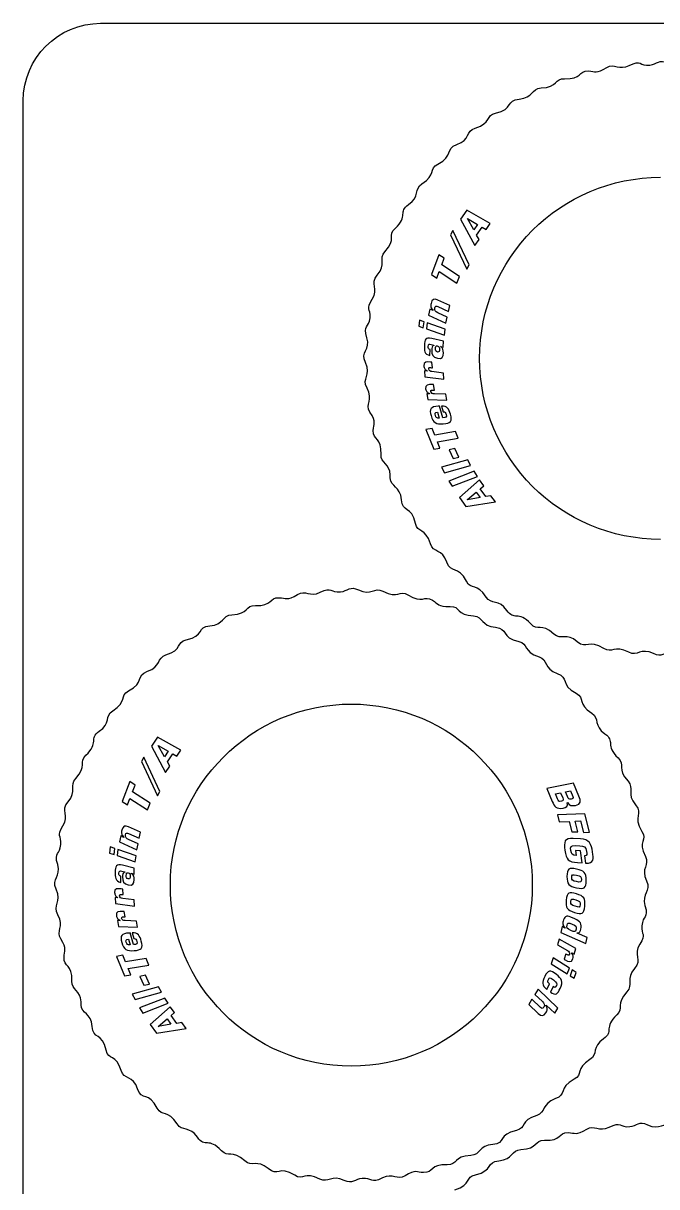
# Model space of a CAD drawing. Extents: x 1449 to 2334, y 110 to 990.
# Drawn here: x 2044.1 to 2108.3, y 862 to 979.8 of the extents above; entities that cross this region are included whole.
import ezdxf

# ---------------------------------------------------------------- set-up
doc = ezdxf.new("R2010")
doc.units = 0
doc.layers.get('0').update_dxf_attribs({"linetype": 'CONTINUOUS'})

msp = doc.modelspace()

# ---------------------------------------------------------------- linework, layer by layer
at = {"color": 175}
for p, q in [((2051.983345, 979.77656), (2326.309345, 979.77656)), ((2044.146345, 760.33986), (2044.146345, 971.93956))]:
    msp.add_line(p, q, dxfattribs=at)
at = {"color": 1}
for p, q in [((2089.073545, 960.84026), (2088.452845, 959.93646)), ((2091.444245, 959.51466), (2089.073545, 960.84026)), ((2088.452845, 959.93646), (2089.898945, 957.26386)), ((2089.149945, 959.99596), (2089.154045, 960.00186)), ((2089.787645, 958.85386), (2089.149945, 959.99596)), ((2089.154045, 960.00186), (2090.167245, 959.40686)), ((2090.167245, 959.40686), (2089.787645, 958.85386)), ((2090.070645, 958.33566), (2090.619845, 959.13546)), ((2090.619845, 959.13546), (2091.027845, 958.90786)), ((2091.027845, 958.90786), (2091.444245, 959.51466)), ((2087.674245, 958.79576), (2087.434845, 958.36366)), ((2087.434845, 958.36366), (2089.065745, 954.88606)), ((2089.305145, 955.31836), (2087.674245, 958.79576)), ((2089.898945, 957.26386), (2090.323645, 957.88216)), ((2090.323645, 957.88216), (2090.070645, 958.33566)), ((2086.260245, 956.32926), (2085.499445, 954.32636)), ((2086.799545, 955.98146), (2086.260245, 956.32926)), ((2086.540745, 955.30046), (2086.799545, 955.98146)), ((2085.499445, 954.32636), (2086.038545, 953.97896)), ((2086.038545, 953.97896), (2086.284545, 954.62606)), ((2086.284545, 954.62606), (2088.070045, 953.47696)), ((2088.326345, 954.15116), (2086.540745, 955.30046)), ((2089.065745, 954.88606), (2089.305145, 955.31836)), ((2088.070045, 953.47696), (2088.326345, 954.15116)), ((2085.344145, 950.83216), (2085.209645, 950.22656)), ((2085.672845, 950.68136), (2085.344145, 950.83216)), ((2085.678345, 950.70596), (2085.672845, 950.68136)), ((2087.365645, 951.19906), (2086.147945, 951.75436)), ((2086.147945, 951.08936), (2087.230945, 950.59346)), ((2087.230945, 950.59346), (2087.365645, 951.19906)), ((2084.282945, 949.71586), (2084.207845, 949.10026)), ((2084.743545, 949.55796), (2084.282945, 949.71586)), ((2084.668145, 948.94226), (2084.743545, 949.55796)), ((2085.209645, 950.22656), (2086.970245, 949.42106)), ((2087.104845, 950.02666), (2086.135045, 950.46766)), ((2086.970245, 949.42106), (2087.104845, 950.02666)), ((2084.207845, 949.10026), (2084.668145, 948.94226)), ((2085.068045, 949.44926), (2084.992845, 948.83346)), ((2084.992845, 948.83346), (2086.823045, 948.20296)), ((2086.898545, 948.81876), (2085.068045, 949.44926)), ((2086.823045, 948.20296), (2086.898545, 948.81876)), ((2085.454145, 947.25996), (2085.751945, 947.18786)), ((2086.709945, 947.58406), (2085.533145, 947.86386)), ((2085.751945, 947.18786), (2085.751245, 947.15896)), ((2086.695545, 946.96396), (2086.709945, 947.58406)), ((2085.344745, 946.12236), (2085.359245, 946.74246)), ((2086.415745, 947.03176), (2086.416045, 947.05326)), ((2086.416045, 947.05326), (2086.695545, 946.96396)), ((2085.546945, 945.44706), (2085.397045, 945.46806)), ((2085.498245, 944.90056), (2085.589545, 944.88956)), ((2085.589545, 944.88956), (2085.546945, 945.44706)), ((2085.065645, 944.55296), (2084.783945, 944.59286)), ((2084.783945, 944.59286), (2084.829745, 943.99236)), ((2084.829745, 943.99236), (2086.748345, 943.73356)), ((2085.063645, 944.57816), (2085.065645, 944.55296)), ((2086.701045, 944.35216), (2085.550045, 944.50676)), ((2086.748345, 943.73356), (2086.701045, 944.35216)), ((2085.694045, 943.18976), (2085.542745, 943.19576)), ((2085.792145, 942.63936), (2085.694045, 943.18976)), ((2085.700145, 942.64126), (2085.792145, 942.63936)), ((2085.304745, 942.25186), (2085.020345, 942.26366)), ((2085.020345, 942.26366), (2085.126145, 941.67056)), ((2085.126145, 941.67056), (2087.061145, 941.60566)), ((2085.300145, 942.27676), (2085.304745, 942.25186)), ((2086.952145, 942.21626), (2085.791145, 942.25456)), ((2087.061145, 941.60566), (2086.952145, 942.21626)), ((2086.120745, 940.38816), (2086.287845, 939.80176)), ((2086.299945, 941.00926), (2086.193345, 941.00136)), ((2086.637045, 939.82646), (2086.299945, 941.00926)), ((2086.513945, 941.02156), (2086.681145, 940.43516)), ((2085.564345, 938.74826), (2084.931945, 938.64026)), ((2084.931945, 938.64026), (2085.724345, 936.64986)), ((2085.833945, 938.07156), (2085.564345, 938.74826)), ((2087.926645, 938.43106), (2085.833945, 938.07156)), ((2086.100645, 937.40156), (2088.193645, 937.76096)), ((2088.193645, 937.76096), (2087.926645, 938.43106)), ((2085.724345, 936.64986), (2086.356945, 936.75806)), ((2086.356945, 936.75806), (2086.100645, 937.40156)), ((2087.869145, 936.72876), (2087.278745, 936.59706)), ((2087.278745, 936.59706), (2087.687245, 935.70536)), ((2088.277445, 935.83656), (2087.869145, 936.72876)), ((2089.181145, 935.55676), (2086.516845, 934.81706)), ((2087.687245, 935.70536), (2088.277445, 935.83656)), ((2089.467545, 935.00656), (2089.181145, 935.55676)), ((2086.516845, 934.81706), (2086.803345, 934.26686)), ((2086.803345, 934.26686), (2089.467545, 935.00656)), ((2089.826845, 934.41636), (2087.249645, 933.41456)), ((2090.166645, 933.89756), (2089.826845, 934.41636)), ((2087.249645, 933.41456), (2087.589445, 932.89566)), ((2087.589445, 932.89566), (2090.166645, 933.89756)), ((2090.363145, 933.53956), (2088.322845, 931.74636)), ((2090.796145, 932.94456), (2090.363145, 933.53956)), ((2089.140045, 931.54266), (2090.038845, 932.29956)), ((2090.038845, 932.29956), (2090.433645, 931.75726)), ((2090.445745, 932.63576), (2090.796145, 932.94456)), ((2091.016545, 931.85146), (2090.445745, 932.63576)), ((2091.528545, 931.93866), (2091.016545, 931.85146)), ((2091.969945, 931.33216), (2091.528545, 931.93866)), ((2088.322845, 931.74636), (2088.967945, 930.85986)), ((2088.967945, 930.85986), (2091.969945, 931.33216)), ((2089.144145, 931.53696), (2089.140045, 931.54266)), ((2090.433645, 931.75726), (2089.144145, 931.53696)), ((2057.746845, 907.50016), (2057.126145, 906.59636)), ((2060.117545, 906.17456), (2057.746845, 907.50016)), ((2057.126145, 906.59636), (2058.572245, 903.92376)), ((2057.823245, 906.65586), (2057.827345, 906.66176)), ((2058.460945, 905.51376), (2057.823245, 906.65586)), ((2057.827345, 906.66176), (2058.840545, 906.06676)), ((2058.840545, 906.06676), (2058.460945, 905.51376)), ((2059.701145, 905.56776), (2060.117545, 906.17456)), ((2056.347545, 905.45566), (2056.108145, 905.02356)), ((2056.108145, 905.02356), (2057.739045, 901.54596)), ((2057.978445, 901.97826), (2056.347545, 905.45566)), ((2058.743945, 904.99556), (2059.293145, 905.79536)), ((2058.996945, 904.54206), (2058.743945, 904.99556)), ((2059.293145, 905.79536), (2059.701145, 905.56776)), ((2058.572245, 903.92376), (2058.996945, 904.54206)), ((2054.933545, 902.98916), (2054.172745, 900.98626)), ((2055.472845, 902.64136), (2054.933545, 902.98916)), ((2055.214045, 901.96036), (2055.472845, 902.64136)), ((2099.892845, 902.82196), (2097.175745, 902.30846)), ((2100.440445, 901.51106), (2099.892845, 902.82196)), ((2054.711845, 900.63886), (2054.957845, 901.28596)), ((2054.957845, 901.28596), (2056.743345, 900.13686)), ((2056.999645, 900.81106), (2055.214045, 901.96036)), ((2057.739045, 901.54596), (2057.978445, 901.97826)), ((2097.175745, 902.30846), (2097.729045, 900.98396)), ((2098.048445, 901.75456), (2098.580645, 901.85556)), ((2098.258245, 901.25176), (2098.048445, 901.75456)), ((2098.580645, 901.85556), (2098.795945, 901.33976)), ((2099.084845, 901.94896), (2099.577645, 902.04176)), ((2099.285145, 901.46976), (2099.084845, 901.94896)), ((2099.577645, 902.04176), (2099.811445, 901.48236)), ((2054.172745, 900.98626), (2054.711845, 900.63886)), ((2056.743345, 900.13686), (2056.999645, 900.81106)), ((2099.255045, 900.85916), (2099.284045, 900.86376)), ((2101.033045, 899.73306), (2098.270045, 899.62366)), ((2098.270045, 899.62366), (2098.447545, 898.92446)), ((2098.447545, 898.92446), (2099.460245, 898.96546)), ((2099.460245, 898.96546), (2099.731645, 897.89586)), ((2100.064545, 898.98896), (2100.606945, 899.00716)), ((2100.336045, 897.91916), (2100.064545, 898.98896)), ((2100.606945, 899.00716), (2100.901345, 897.84666)), ((2101.504845, 897.87326), (2101.033045, 899.73306)), ((2056.038945, 897.85896), (2054.821245, 898.41426)), ((2054.821245, 897.74926), (2055.904245, 897.25336)), ((2055.904245, 897.25336), (2056.038945, 897.85896)), ((2099.731645, 897.89586), (2100.336045, 897.91916)), ((2100.901345, 897.84666), (2101.504845, 897.87326)), ((2054.017445, 897.49206), (2053.882945, 896.88646)), ((2053.882945, 896.88646), (2055.643545, 896.08096)), ((2054.346145, 897.34126), (2054.017445, 897.49206)), ((2054.351645, 897.36586), (2054.346145, 897.34126)), ((2055.778145, 896.68656), (2054.808345, 897.12756)), ((2055.643545, 896.08096), (2055.778145, 896.68656)), ((2100.581445, 897.20566), (2099.867545, 897.24806)), ((2100.081145, 896.50696), (2100.530045, 896.47976)), ((2052.956245, 896.37576), (2052.881145, 895.76016)), ((2052.881145, 895.76016), (2053.341445, 895.60216)), ((2053.416845, 896.21786), (2052.956245, 896.37576)), ((2053.341445, 895.60216), (2053.416845, 896.21786)), ((2053.741345, 896.10916), (2053.666145, 895.49336)), ((2053.666145, 895.49336), (2055.496345, 894.86286)), ((2055.571845, 895.47866), (2053.741345, 896.10916)), ((2055.496345, 894.86286), (2055.571845, 895.47866)), ((2100.594345, 895.97876), (2100.083145, 896.00756)), ((2100.083145, 896.00756), (2100.157145, 895.51546)), ((2100.776945, 894.76256), (2100.594345, 895.97876)), ((2101.010645, 895.46486), (2101.119345, 894.74106)), ((2055.383245, 894.24396), (2054.206445, 894.52376)), ((2055.368845, 893.62386), (2055.383245, 894.24396)), ((2100.294745, 894.79216), (2100.776945, 894.76256)), ((2054.018045, 892.78226), (2054.032545, 893.40236)), ((2054.127445, 893.91986), (2054.425245, 893.84776)), ((2054.425245, 893.84776), (2054.424545, 893.81886)), ((2055.089045, 893.69166), (2055.089345, 893.71316)), ((2055.089345, 893.71316), (2055.368845, 893.62386)), ((2054.220245, 892.10696), (2054.070345, 892.12796)), ((2054.262845, 891.54946), (2054.220245, 892.10696)), ((2053.738945, 891.21286), (2053.457245, 891.25276)), ((2053.457245, 891.25276), (2053.503045, 890.65226)), ((2053.503045, 890.65226), (2055.421645, 890.39346)), ((2053.736945, 891.23806), (2053.738945, 891.21286)), ((2054.171545, 891.56046), (2054.262845, 891.54946)), ((2055.374345, 891.01206), (2054.223345, 891.16666)), ((2055.421645, 890.39346), (2055.374345, 891.01206)), ((2054.367345, 889.84966), (2054.216045, 889.85566)), ((2054.465445, 889.29926), (2054.367345, 889.84966)), ((2053.978045, 888.91176), (2053.693645, 888.92356)), ((2053.693645, 888.92356), (2053.799445, 888.33046)), ((2053.799445, 888.33046), (2055.734445, 888.26556)), ((2053.973445, 888.93666), (2053.978045, 888.91176)), ((2054.373445, 889.30116), (2054.465445, 889.29926)), ((2055.625445, 888.87616), (2054.464445, 888.91446)), ((2055.734445, 888.26556), (2055.625445, 888.87616)), ((2098.740545, 888.30486), (2098.614845, 887.69746)), ((2099.045045, 888.15716), (2098.740545, 888.30486)), ((2100.035345, 889.09756), (2099.629945, 889.27366)), ((2054.973245, 887.66916), (2054.866645, 887.66126)), ((2055.310345, 886.48636), (2054.973245, 887.66916)), ((2055.187245, 887.68146), (2055.354445, 887.09506)), ((2098.614845, 887.69746), (2101.147345, 886.58776)), ((2099.050845, 888.18536), (2099.045045, 888.15716)), ((2100.259545, 887.63706), (2100.265545, 887.66526)), ((2101.273145, 887.19496), (2100.259545, 887.63706)), ((2101.147345, 886.58776), (2101.273145, 887.19496)), ((2054.794045, 887.04806), (2054.961145, 886.46166)), ((2098.449245, 887.04836), (2098.263145, 886.45626)), ((2098.263145, 886.45626), (2099.274545, 885.88546)), ((2100.134345, 886.09506), (2098.449245, 887.04836)), ((2099.953845, 885.52026), (2100.134345, 886.09506)), ((2054.237645, 885.40816), (2053.605245, 885.30016)), ((2053.605245, 885.30016), (2054.397645, 883.30976)), ((2054.507245, 884.73146), (2054.237645, 885.40816)), ((2056.599945, 885.09096), (2054.507245, 884.73146)), ((2056.866945, 884.42086), (2056.599945, 885.09096)), ((2097.831545, 885.13666), (2097.616145, 884.55486)), ((2099.467245, 884.10056), (2097.831545, 885.13666)), ((2099.095645, 885.54446), (2098.928045, 885.01126)), ((2098.928045, 885.01126), (2099.059345, 884.93596)), ((2099.176345, 885.50026), (2099.095645, 885.54446)), ((2099.699545, 885.63806), (2099.707145, 885.66236)), ((2099.707145, 885.66236), (2099.953845, 885.52026)), ((2054.773945, 884.06146), (2056.866945, 884.42086)), ((2055.030245, 883.41796), (2054.773945, 884.06146)), ((2097.616145, 884.55486), (2099.251845, 883.51886)), ((2099.251845, 883.51886), (2099.467245, 884.10056)), ((2099.757845, 883.91996), (2099.542545, 883.33816)), ((2100.169145, 883.66006), (2099.757845, 883.91996)), ((2099.954045, 883.07836), (2100.169145, 883.66006)), ((2054.397645, 883.30976), (2055.030245, 883.41796)), ((2056.542445, 883.38866), (2055.952045, 883.25696)), ((2055.952045, 883.25696), (2056.360545, 882.36526)), ((2056.360545, 882.36526), (2056.950745, 882.49646)), ((2056.950745, 882.49646), (2056.542445, 883.38866)), ((2097.199745, 881.94766), (2097.471345, 882.50516)), ((2099.542545, 883.33816), (2099.954045, 883.07836)), ((2057.854445, 882.21666), (2055.190145, 881.47696)), ((2055.190145, 881.47696), (2055.476645, 880.92676)), ((2055.476645, 880.92676), (2058.140845, 881.66646)), ((2058.140845, 881.66646), (2057.854445, 882.21666)), ((2096.303545, 881.97336), (2095.978845, 881.44486)), ((2095.978845, 881.44486), (2096.751645, 880.71156)), ((2098.307845, 880.06846), (2096.303545, 881.97336)), ((2097.814445, 882.23776), (2097.542845, 881.68016)), ((2058.500145, 881.07626), (2055.922945, 880.07446)), ((2055.922945, 880.07446), (2056.262745, 879.55556)), ((2056.262745, 879.55556), (2058.839945, 880.55746)), ((2059.036445, 880.19946), (2056.996145, 878.40626)), ((2058.839945, 880.55746), (2058.500145, 881.07626)), ((2059.469445, 879.60446), (2059.036445, 880.19946)), ((2095.674845, 880.94996), (2095.350045, 880.42166)), ((2095.350045, 880.42166), (2096.319845, 879.49946)), ((2096.536745, 880.12806), (2095.674845, 880.94996)), ((2097.105645, 880.33716), (2097.118945, 880.35886)), ((2097.118945, 880.35886), (2097.983145, 879.53976)), ((2097.983145, 879.53976), (2098.307845, 880.06846)), ((2057.813345, 878.20256), (2058.712145, 878.95946)), ((2058.712145, 878.95946), (2059.106945, 878.41716)), ((2059.119045, 879.29566), (2059.469445, 879.60446)), ((2059.689845, 878.51136), (2059.119045, 879.29566)), ((2056.996145, 878.40626), (2057.641245, 877.51976)), ((2057.641245, 877.51976), (2060.643245, 877.99206)), ((2057.817445, 878.19686), (2057.813345, 878.20256)), ((2059.106945, 878.41716), (2057.817445, 878.19686)), ((2060.201845, 878.59856), (2059.689845, 878.51136)), ((2060.643245, 877.99206), (2060.201845, 878.59856))]:
    msp.add_line(p, q, dxfattribs=at)
at = {"color": 175}
msp.add_open_spline([(2044.146345, 971.93956), (2044.146345, 976.24996), (2047.672945, 979.77656), (2051.983345, 979.77656)], degree=3, dxfattribs=at)
at = {"color": 3}
for points in [[(2103.266545, 975.28976), (2104.036845, 975.77356), (2104.515545, 974.97726), (2105.542845, 975.50086)], [(2105.542845, 975.50086), (2106.781845, 976.13246), (2106.548545, 975.43946), (2107.623645, 975.54906)], [(2107.623645, 975.54906), (2108.370345, 975.62496), (2108.570345, 976.16786), (2109.427345, 975.74876)], [(2098.986045, 974.16476), (2100.749745, 974.07866), (2100.363145, 974.98026), (2101.396545, 974.95366)], [(2101.396545, 974.95366), (2102.093845, 974.93596), (2102.183445, 974.60936), (2103.266545, 975.28976)], [(2094.380245, 972.10326), (2095.822145, 972.20316), (2095.624045, 973.19536), (2096.598445, 973.22906)], [(2096.598445, 973.22906), (2098.359445, 973.28966), (2097.942345, 974.21586), (2098.986045, 974.16476)], [(2091.988145, 970.68386), (2093.835445, 971.08316), (2093.061045, 972.01166), (2094.380245, 972.10326)], [(2089.925145, 969.16206), (2091.612245, 969.67876), (2090.968345, 970.46356), (2091.988145, 970.68386)], [(2088.075445, 967.50046), (2089.445145, 967.96756), (2088.988345, 968.87526), (2089.925145, 969.16206)], [(2086.131045, 965.51066), (2087.811645, 966.37086), (2086.823245, 967.07346), (2088.075445, 967.50046)], [(2084.531445, 963.50666), (2086.029545, 964.44506), (2085.201645, 965.03476), (2086.131045, 965.51066)], [(2090.374645, 945.84996), (2090.374645, 955.97496), (2098.582645, 964.18286), (2108.707745, 964.18286)], [(2083.174845, 961.42286), (2084.377345, 962.22896), (2083.700545, 962.98596), (2084.531445, 963.50666)], [(2081.810445, 958.99656), (2083.209745, 960.26846), (2082.077945, 960.68756), (2083.174845, 961.42286)], [(2080.783945, 956.64666), (2081.985945, 957.94406), (2081.038745, 958.29536), (2081.810445, 958.99656)], [(2080.014445, 954.28386), (2080.967645, 955.37656), (2080.118145, 955.92786), (2080.783945, 956.64666)], [(2079.498245, 951.83976), (2080.178945, 952.90926), (2079.231845, 953.38696), (2080.014445, 954.28386)], [(2079.273945, 949.96136), (2079.361245, 950.95136), (2078.799845, 950.74246), (2079.498245, 951.83976)], [(2078.962245, 947.92446), (2078.560245, 949.25926), (2079.179945, 948.89566), (2079.273945, 949.96136)], [(2078.803645, 945.43096), (2078.290445, 946.50656), (2079.329345, 946.70636), (2078.962245, 947.92446)], [(2078.973545, 942.83486), (2078.389345, 943.88506), (2079.458345, 944.05896), (2078.803645, 945.43096)], [(2108.707745, 927.51696), (2098.582645, 927.51696), (2090.374645, 935.72486), (2090.374645, 945.84996)], [(2079.268045, 940.40896), (2078.751945, 941.22986), (2079.660445, 941.59986), (2078.973545, 942.83486)], [(2079.604045, 938.53886), (2079.621945, 939.23556), (2079.948545, 939.32656), (2079.268045, 940.40896)], [(2080.392845, 936.12816), (2080.476845, 937.89536), (2079.577445, 937.50576), (2079.604045, 938.53886)], [(2081.326845, 934.04126), (2081.283445, 935.18656), (2080.349445, 935.21636), (2080.392845, 936.12816)], [(2081.328545, 933.74126), (2081.325045, 933.84106), (2081.330845, 933.94146), (2081.326845, 934.04126)], [(2082.454545, 931.52286), (2082.355845, 932.96356), (2081.362245, 932.76716), (2081.328545, 933.74126)], [(2083.873845, 929.13086), (2083.474345, 930.97756), (2082.544745, 930.20486), (2082.454545, 931.52286)], [(2085.395845, 927.06756), (2084.878645, 928.75396), (2084.095645, 928.10636), (2083.873845, 929.13086)], [(2087.057145, 925.21816), (2086.589745, 926.58846), (2085.683545, 926.12996), (2085.395845, 927.06756)], [(2089.047045, 923.27386), (2088.186945, 924.95356), (2087.484345, 923.96566), (2087.057145, 925.21816)], [(2071.939845, 921.94966), (2072.710145, 922.43346), (2073.188845, 921.63716), (2074.216145, 922.16076)], [(2074.216145, 922.16076), (2075.455145, 922.79236), (2075.221845, 922.09936), (2076.296945, 922.20896)], [(2076.296945, 922.20896), (2077.043645, 922.28486), (2077.243645, 922.82776), (2078.100645, 922.40866)], [(2078.100645, 922.40866), (2079.402245, 921.77216), (2079.716245, 922.73346), (2080.582445, 922.27636)], [(2080.582445, 922.27636), (2082.146145, 921.45136), (2082.242645, 922.45716), (2083.119045, 921.89246)], [(2091.051245, 921.67416), (2090.113445, 923.17156), (2089.522945, 922.34436), (2089.047045, 923.27386)], [(2067.659345, 920.82466), (2069.423045, 920.73856), (2069.036445, 921.64016), (2070.069845, 921.61356)], [(2070.069845, 921.61356), (2070.767145, 921.59586), (2070.856745, 921.26926), (2071.939845, 921.94966)], [(2083.119045, 921.89246), (2084.603745, 920.93576), (2084.723045, 921.91016), (2085.601845, 921.36906)], [(2085.601845, 921.36906), (2086.201345, 920.99966), (2086.110445, 920.67586), (2087.387145, 920.72556)], [(2093.135045, 920.31736), (2092.330745, 921.51836), (2091.571045, 920.84396), (2091.051245, 921.67416)], [(2065.271745, 919.88896), (2067.032745, 919.94956), (2066.615645, 920.87576), (2067.659345, 920.82466)], [(2087.387145, 920.72556), (2088.428145, 920.76626), (2088.006145, 919.84796), (2089.766645, 919.76606)], [(2095.560945, 918.95306), (2094.289845, 920.35166), (2093.869345, 919.22046), (2093.135045, 920.31736)], [(2063.053545, 918.76316), (2064.495445, 918.86306), (2064.297345, 919.85526), (2065.271745, 919.88896)], [(2089.766645, 919.76606), (2090.739745, 919.72086), (2090.531945, 918.73076), (2091.971745, 918.61746)], [(2097.910845, 917.92666), (2096.615145, 919.12766), (2096.262345, 918.18136), (2095.560945, 918.95306)], [(2060.661445, 917.34376), (2062.508745, 917.74306), (2061.734345, 918.67156), (2063.053545, 918.76316)], [(2091.971745, 918.61746), (2093.289045, 918.51386), (2092.509245, 917.58736), (2094.348745, 917.17446)], [(2100.273845, 917.15706), (2099.182945, 918.10926), (2098.629045, 917.26076), (2097.910845, 917.92666)], [(2058.598445, 915.82196), (2060.285545, 916.33866), (2059.641645, 917.12346), (2060.661445, 917.34376)], [(2094.348745, 917.17446), (2095.364845, 916.94616), (2094.717245, 916.16296), (2096.397245, 915.63156)], [(2102.969545, 916.46776), (2101.379745, 917.49236), (2101.272045, 916.28586), (2100.273845, 917.15706)], [(2105.506145, 916.08376), (2103.945145, 916.90836), (2103.845945, 915.90306), (2102.969545, 916.46776)], [(2107.987945, 915.95136), (2106.690045, 916.58766), (2106.369745, 915.62736), (2105.506145, 916.08376)], [(2056.748745, 914.16036), (2058.118445, 914.62746), (2057.661645, 915.53516), (2058.598445, 915.82196)], [(2096.397245, 915.63156), (2097.329845, 915.33676), (2096.865545, 914.43206), (2098.230045, 913.95156)], [(2109.791645, 916.15126), (2109.047045, 916.07526), (2108.843245, 915.53206), (2107.987945, 915.95136)], [(2054.804345, 912.17056), (2056.484945, 913.03076), (2055.496545, 913.73336), (2056.748745, 914.16036)], [(2098.230045, 913.95156), (2099.477145, 913.51236), (2098.481345, 912.82236), (2100.154245, 911.94246)], [(2053.204745, 910.16656), (2054.702845, 911.10496), (2053.874945, 911.69466), (2054.804345, 912.17056)], [(2100.154245, 911.94246), (2101.077645, 911.45686), (2100.248245, 910.86996), (2101.733745, 909.92216)], [(2059.047945, 892.50986), (2059.047945, 902.63486), (2067.255945, 910.84276), (2077.381045, 910.84276)], [(2077.381045, 910.84276), (2087.505945, 910.84276), (2095.713945, 902.63486), (2095.713945, 892.50986)], [(2051.848145, 908.08276), (2053.050645, 908.88886), (2052.373845, 909.64586), (2053.204745, 910.16656)], [(2101.733745, 909.92216), (2102.556845, 909.39706), (2101.876545, 908.64426), (2103.069945, 907.82466)], [(2050.483745, 905.65646), (2051.883045, 906.92836), (2050.751245, 907.34746), (2051.848145, 908.08276)], [(2103.069945, 907.82466), (2104.158045, 907.07736), (2103.023045, 906.67326), (2104.409145, 905.38516)], [(2049.457245, 903.30656), (2050.659245, 904.60396), (2049.712045, 904.95526), (2050.483745, 905.65646)], [(2104.409145, 905.38516), (2105.174045, 904.67426), (2104.220345, 904.33046), (2105.410445, 903.02576)], [(2048.687745, 900.94376), (2049.640945, 902.03646), (2048.791445, 902.58776), (2049.457245, 903.30656)], [(2105.410445, 903.02576), (2106.071345, 902.30116), (2105.215445, 901.75736), (2106.158045, 900.65426)], [(2048.171545, 898.49966), (2048.852245, 899.56916), (2047.905145, 900.04686), (2048.687745, 900.94376)], [(2106.158045, 900.65426), (2107.016345, 899.64966), (2105.814645, 899.55366), (2106.820645, 897.95106)], [(2047.947245, 896.62126), (2048.034545, 897.61126), (2047.473145, 897.40236), (2048.171545, 898.49966)], [(2106.820645, 897.95106), (2107.375845, 897.06676), (2106.366745, 896.98636), (2107.177445, 895.41226)], [(2047.635545, 894.58436), (2047.233545, 895.91916), (2047.853245, 895.55556), (2047.947245, 896.62126)], [(2107.177445, 895.41226), (2107.626945, 894.53936), (2106.659745, 894.23626), (2107.285045, 892.92906)], [(2047.476945, 892.09086), (2046.963745, 893.16646), (2048.002645, 893.36626), (2047.635545, 894.58436)], [(2047.646845, 889.49476), (2047.062645, 890.54496), (2048.131645, 890.71886), (2047.476945, 892.09086)], [(2077.381045, 874.17686), (2067.255945, 874.17686), (2059.047945, 882.38476), (2059.047945, 892.50986)], [(2095.713945, 892.50986), (2095.713945, 882.38476), (2087.505945, 874.17686), (2077.381045, 874.17686)], [(2107.285045, 892.92906), (2107.798345, 891.85526), (2106.759145, 891.65456), (2107.126345, 890.43556)], [(2047.941345, 887.06886), (2047.425245, 887.88976), (2048.333745, 888.25976), (2047.646845, 889.49476)], [(2107.126345, 890.43556), (2107.528345, 889.10076), (2106.908645, 889.46506), (2106.814645, 888.39886)], [(2106.814645, 888.39886), (2106.727145, 887.40626), (2107.289245, 887.62116), (2106.590345, 886.52046)], [(2048.277345, 885.19876), (2048.295245, 885.89546), (2048.621845, 885.98646), (2047.941345, 887.06886)], [(2106.590345, 886.52046), (2105.909645, 885.44826), (2106.857145, 884.97296), (2106.073845, 884.07646)], [(2049.066145, 882.78806), (2049.150145, 884.55526), (2048.250745, 884.16566), (2048.277345, 885.19876)], [(2106.073845, 884.07646), (2105.122645, 882.98786), (2105.970045, 882.43056), (2105.304645, 881.71346)], [(2050.000145, 880.70116), (2049.956745, 881.84646), (2049.022745, 881.87626), (2049.066145, 882.78806)], [(2105.304645, 881.71346), (2104.104145, 880.42006), (2105.047845, 880.06096), (2104.278145, 879.36346)], [(2050.001845, 880.40116), (2049.998345, 880.50096), (2050.004145, 880.60136), (2050.000145, 880.70116)], [(2051.127845, 878.18276), (2051.029145, 879.62346), (2050.035545, 879.42706), (2050.001845, 880.40116)], [(2104.278145, 879.36346), (2102.881245, 878.09716), (2104.009345, 877.67096), (2102.913945, 876.93746)], [(2052.547145, 875.79076), (2052.147645, 877.63746), (2051.218045, 876.86476), (2051.127845, 878.18276)], [(2102.913945, 876.93746), (2101.711645, 876.13226), (2102.388145, 875.37436), (2101.557045, 874.85396)], [(2054.069145, 873.72746), (2053.551945, 875.41386), (2052.768945, 874.76626), (2052.547145, 875.79076)], [(2101.557045, 874.85396), (2100.059745, 873.91616), (2100.887045, 873.32566), (2099.957345, 872.84956)], [(2055.730445, 871.87806), (2055.263045, 873.24836), (2054.356845, 872.78986), (2054.069145, 873.72746)], [(2057.720345, 869.93376), (2056.860245, 871.61346), (2056.157645, 870.62556), (2055.730445, 871.87806)], [(2099.957345, 872.84956), (2098.278845, 871.99006), (2099.263245, 871.28426), (2098.013045, 870.85946)], [(2098.013045, 870.85946), (2096.645545, 870.39476), (2097.098945, 869.48436), (2096.163445, 869.19796)], [(2059.724545, 868.33406), (2058.786745, 869.83146), (2058.196245, 869.00426), (2057.720345, 869.93376)], [(2061.808345, 866.97726), (2061.004045, 868.17826), (2060.244345, 867.50386), (2059.724545, 868.33406)], [(2096.163445, 869.19796), (2094.475145, 868.68096), (2095.120545, 867.89606), (2094.100145, 867.67616)], [(2101.222545, 867.79566), (2101.992845, 868.27946), (2102.471545, 867.48316), (2103.498845, 868.00676)], [(2103.498845, 868.00676), (2104.737845, 868.63836), (2104.504545, 867.94536), (2105.579645, 868.05496)], [(2105.579645, 868.05496), (2106.326345, 868.13086), (2106.526345, 868.67376), (2107.383345, 868.25466)], [(2107.383345, 868.25466), (2108.684945, 867.61816), (2108.998945, 868.57946), (2109.865145, 868.12236)], [(2094.100145, 867.67616), (2092.255545, 867.27846), (2093.024445, 866.34576), (2091.707845, 866.25726)], [(2096.942045, 866.67066), (2098.705745, 866.58456), (2098.319145, 867.48616), (2099.352545, 867.45956)], [(2099.352545, 867.45956), (2100.049845, 867.44186), (2100.139445, 867.11526), (2101.222545, 867.79566)], [(2064.234245, 865.61296), (2062.963145, 867.01156), (2062.542645, 865.88036), (2061.808345, 866.97726)], [(2091.707845, 866.25726), (2090.270445, 866.16056), (2090.464045, 865.16466), (2089.490145, 865.13106)], [(2094.554445, 865.73496), (2096.315445, 865.79556), (2095.898345, 866.72176), (2096.942045, 866.67066)], [(2066.584145, 864.58656), (2065.288445, 865.78756), (2064.935645, 864.84126), (2064.234245, 865.61296)], [(2068.947145, 863.81696), (2067.856245, 864.76916), (2067.302345, 863.92066), (2066.584145, 864.58656)], [(2089.490145, 865.13106), (2087.728745, 865.07036), (2088.148245, 864.14556), (2087.102645, 864.19526)], [(2092.336245, 864.60916), (2093.778145, 864.70906), (2093.580045, 865.70126), (2094.554445, 865.73496)], [(2071.642845, 863.12766), (2070.053045, 864.15226), (2069.945345, 862.94576), (2068.947145, 863.81696)], [(2074.179445, 862.74366), (2072.618445, 863.56826), (2072.519245, 862.56296), (2071.642845, 863.12766)], [(2084.691845, 863.40656), (2083.992345, 863.42636), (2083.899845, 863.74996), (2082.822245, 863.07076)], [(2087.102645, 864.19526), (2085.334945, 864.27926), (2085.723145, 863.37756), (2084.691845, 863.40656)], [(2089.944145, 863.18976), (2091.791445, 863.58906), (2091.017045, 864.51756), (2092.336245, 864.60916)], [(2076.661245, 862.61126), (2075.363345, 863.24756), (2075.043045, 862.28726), (2074.179445, 862.74366)], [(2078.464945, 862.81116), (2077.720345, 862.73516), (2077.516545, 862.19196), (2076.661245, 862.61126)], [(2080.545545, 862.85916), (2079.306045, 862.22726), (2079.540545, 862.92076), (2078.464945, 862.81116)], [(2082.822245, 863.07076), (2082.052345, 862.58566), (2081.573545, 863.38306), (2080.545545, 862.85916)], [(2087.881145, 861.66796), (2089.568245, 862.18466), (2088.924345, 862.96946), (2089.944145, 863.18976)]]:
    msp.add_open_spline(points, degree=3, dxfattribs=at)
at = {"color": 1}
for points in [[(2086.147945, 951.75436), (2085.768845, 951.92726), (2085.543145, 951.82586), (2085.452345, 951.41766)], [(2085.452345, 951.41766), (2085.420945, 951.27656), (2085.412045, 951.15306), (2085.444845, 951.03506)], [(2085.444845, 951.03506), (2085.474945, 950.92096), (2085.547545, 950.81616), (2085.678345, 950.70596)], [(2086.135045, 950.46766), (2085.920645, 950.56676), (2085.776945, 950.68406), (2085.837145, 950.95496)], [(2085.837145, 950.95496), (2085.880945, 951.15226), (2085.975345, 951.16096), (2086.147945, 951.08936)], [(2085.533145, 947.86386), (2084.883645, 948.01606), (2084.798745, 947.76926), (2084.783945, 947.13466)], [(2085.160645, 947.04646), (2085.166845, 947.31706), (2085.278445, 947.29996), (2085.454145, 947.25996)], [(2085.751245, 947.15896), (2085.534545, 947.14236), (2085.531745, 946.86846), (2085.527645, 946.69176)], [(2084.783945, 947.13466), (2084.778845, 946.91466), (2084.773645, 946.69476), (2084.841545, 946.51656)], [(2084.841545, 946.51656), (2084.909645, 946.33456), (2085.050545, 946.19396), (2085.344745, 946.12236)], [(2085.359245, 946.74246), (2085.190645, 946.78256), (2085.156845, 946.89156), (2085.160645, 947.04646)], [(2085.527645, 946.69176), (2085.517145, 946.24456), (2085.651645, 945.97466), (2086.103545, 945.86646)], [(2086.100045, 946.49066), (2085.927945, 946.53446), (2085.905645, 946.65746), (2085.909245, 946.80916)], [(2085.909245, 946.80916), (2085.913845, 947.01116), (2085.931345, 947.14406), (2086.089245, 947.10796)], [(2086.089245, 947.10796), (2086.286445, 947.06006), (2086.316945, 946.97286), (2086.310845, 946.71316)], [(2086.310845, 946.71316), (2086.308645, 946.61946), (2086.304645, 946.44276), (2086.100045, 946.49066)], [(2086.103545, 945.86646), (2086.584345, 945.75446), (2086.694345, 945.98276), (2086.704345, 946.41556)], [(2086.704345, 946.41556), (2086.709345, 946.63176), (2086.672845, 946.92106), (2086.415745, 947.03176)], [(2085.397045, 945.46806), (2085.046545, 945.51366), (2084.690945, 945.52636), (2084.724045, 945.09466)], [(2084.724045, 945.09466), (2084.732845, 944.97966), (2084.761945, 944.88066), (2084.815445, 944.79436)], [(2085.225445, 944.77866), (2085.212745, 944.94756), (2085.363145, 944.91926), (2085.498245, 944.90056)], [(2084.815445, 944.79436), (2084.869345, 944.70796), (2084.950445, 944.63816), (2085.063645, 944.57816)], [(2085.550045, 944.50676), (2085.392945, 944.52726), (2085.239745, 944.59156), (2085.225445, 944.77866)], [(2085.542745, 943.19576), (2085.189345, 943.20586), (2084.834345, 943.18276), (2084.910345, 942.75696)], [(2084.910345, 942.75696), (2084.930745, 942.64316), (2084.969545, 942.54756), (2085.031645, 942.46696)], [(2085.031645, 942.46696), (2085.093745, 942.38646), (2085.181345, 942.32526), (2085.300145, 942.27676)], [(2085.441145, 942.49246), (2085.411345, 942.65946), (2085.563845, 942.64626), (2085.700145, 942.64126)], [(2085.791145, 942.25456), (2085.632845, 942.25926), (2085.474145, 942.30796), (2085.441145, 942.49246)], [(2086.193345, 941.00136), (2085.406845, 940.94576), (2085.262445, 940.72836), (2085.457245, 940.04526)], [(2085.902245, 940.06326), (2085.844845, 940.26446), (2085.834345, 940.36636), (2086.120745, 940.38816)], [(2087.136045, 940.81256), (2086.995445, 940.96386), (2086.804745, 941.04056), (2086.513945, 941.02156)], [(2086.991645, 940.14866), (2087.061745, 939.90266), (2086.976145, 939.84826), (2086.637045, 939.82646)], [(2086.681145, 940.43516), (2086.882845, 940.45166), (2086.939245, 940.33266), (2086.991645, 940.14866)], [(2086.700845, 939.22216), (2087.422245, 939.27036), (2087.637145, 939.46286), (2087.432645, 940.18086)], [(2087.432645, 940.18086), (2087.357245, 940.44446), (2087.272245, 940.66396), (2087.136045, 940.81256)], [(2085.457245, 940.04526), (2085.666045, 939.31326), (2085.957645, 939.17136), (2086.700845, 939.22216)], [(2086.287845, 939.80176), (2086.032845, 939.78916), (2085.962445, 939.85166), (2085.902245, 940.06326)], [(2098.661345, 900.99816), (2098.440145, 900.95646), (2098.348445, 901.03566), (2098.258245, 901.25176)], [(2098.795945, 901.33976), (2098.886345, 901.12326), (2098.885645, 901.04106), (2098.661345, 900.99816)], [(2099.666345, 901.23046), (2099.448745, 901.19036), (2099.382345, 901.23686), (2099.285145, 901.46976)], [(2099.811445, 901.48236), (2099.881245, 901.29656), (2099.830045, 901.25976), (2099.666345, 901.23046)], [(2100.075345, 900.58826), (2100.668245, 900.70316), (2100.647745, 901.01496), (2100.440445, 901.51106)], [(2097.729045, 900.98396), (2097.950045, 900.45516), (2098.159845, 900.18676), (2098.826345, 900.31266)], [(2098.826345, 900.31266), (2099.167145, 900.37706), (2099.384545, 900.48346), (2099.255045, 900.85916)], [(2099.284045, 900.86376), (2099.479245, 900.54636), (2099.730145, 900.52616), (2100.075345, 900.58826)], [(2054.125645, 898.07756), (2054.094245, 897.93646), (2054.085345, 897.81296), (2054.118145, 897.69496)], [(2054.118145, 897.69496), (2054.148245, 897.58086), (2054.220845, 897.47606), (2054.351645, 897.36586)], [(2054.821245, 898.41426), (2054.442145, 898.58716), (2054.216445, 898.48576), (2054.125645, 898.07756)], [(2054.510445, 897.61486), (2054.554245, 897.81216), (2054.648645, 897.82086), (2054.821245, 897.74926)], [(2054.808345, 897.12756), (2054.593945, 897.22666), (2054.450245, 897.34396), (2054.510445, 897.61486)], [(2099.867545, 897.24806), (2098.973045, 897.30336), (2098.890545, 896.88246), (2099.016745, 896.04076)], [(2099.620545, 896.00386), (2099.564845, 896.37466), (2099.591645, 896.53546), (2100.081145, 896.50696)], [(2101.821345, 895.87126), (2101.703445, 896.65596), (2101.494245, 897.14956), (2100.581445, 897.20566)], [(2099.016745, 896.04076), (2099.160345, 895.08496), (2099.364145, 894.84566), (2100.294745, 894.79216)], [(2100.157145, 895.51546), (2099.773845, 895.54176), (2099.675145, 895.64006), (2099.620545, 896.00386)], [(2100.530045, 896.47976), (2100.976045, 896.44826), (2101.140345, 896.42176), (2101.217645, 895.90836)], [(2101.217645, 895.90836), (2101.249845, 895.69446), (2101.288345, 895.46306), (2101.010645, 895.46486)], [(2101.119345, 894.74106), (2101.995045, 894.69026), (2101.925245, 895.17936), (2101.821345, 895.87126)], [(2054.206445, 894.52376), (2053.556945, 894.67596), (2053.472045, 894.42916), (2053.457245, 893.79456)], [(2100.195645, 894.13506), (2099.438545, 894.29876), (2099.229045, 894.17306), (2099.227745, 893.39756)], [(2053.457245, 893.79456), (2053.452145, 893.57456), (2053.446945, 893.35466), (2053.514845, 893.17646)], [(2053.514845, 893.17646), (2053.582945, 892.99446), (2053.723845, 892.85386), (2054.018045, 892.78226)], [(2054.032545, 893.40236), (2053.863945, 893.44246), (2053.830145, 893.55146), (2053.833945, 893.70636)], [(2053.833945, 893.70636), (2053.840145, 893.97696), (2053.951745, 893.95986), (2054.127445, 893.91986)], [(2054.200945, 893.35166), (2054.190445, 892.90446), (2054.324945, 892.63456), (2054.776845, 892.52636)], [(2054.424545, 893.81886), (2054.207845, 893.80226), (2054.205045, 893.52836), (2054.200945, 893.35166)], [(2054.773345, 893.15056), (2054.601245, 893.19436), (2054.578945, 893.31736), (2054.582545, 893.46906)], [(2054.582545, 893.46906), (2054.587145, 893.67106), (2054.604645, 893.80396), (2054.762545, 893.76786)], [(2054.762545, 893.76786), (2054.959745, 893.71996), (2054.990245, 893.63276), (2054.984145, 893.37306)], [(2054.984145, 893.37306), (2054.981945, 893.27936), (2054.977945, 893.10266), (2054.773345, 893.15056)], [(2054.776845, 892.52636), (2055.257645, 892.41436), (2055.367645, 892.64266), (2055.377645, 893.07546)], [(2055.377645, 893.07546), (2055.382645, 893.29166), (2055.346145, 893.58096), (2055.089045, 893.69166)], [(2099.227745, 893.39756), (2099.226245, 892.61126), (2099.413445, 892.40896), (2100.192045, 892.24146)], [(2100.193245, 892.86196), (2099.782445, 892.95306), (2099.703045, 892.99656), (2099.703545, 893.28486)], [(2099.703545, 893.28486), (2099.704245, 893.58426), (2099.783445, 893.60566), (2100.194445, 893.51486)], [(2100.192045, 892.24146), (2100.992745, 892.07086), (2101.162145, 892.18946), (2101.163645, 892.98276)], [(2100.687645, 893.07376), (2100.687145, 892.78556), (2100.604245, 892.77476), (2100.193245, 892.86196)], [(2100.194445, 893.51486), (2100.605445, 893.42756), (2100.688345, 893.37326), (2100.687645, 893.07376)], [(2101.163645, 892.98276), (2101.165145, 893.77256), (2100.970745, 893.97156), (2100.195645, 894.13506)], [(2054.070345, 892.12796), (2053.719845, 892.17356), (2053.364245, 892.18626), (2053.397345, 891.75456)], [(2100.187445, 891.63366), (2099.450745, 891.87286), (2099.229645, 891.76886), (2099.150145, 890.99736)], [(2053.397345, 891.75456), (2053.406145, 891.63956), (2053.435245, 891.54056), (2053.488745, 891.45426)], [(2053.488745, 891.45426), (2053.542645, 891.36786), (2053.623745, 891.29806), (2053.736945, 891.23806)], [(2053.898745, 891.43856), (2053.886045, 891.60746), (2054.036445, 891.57916), (2054.171545, 891.56046)], [(2054.223345, 891.16666), (2054.066245, 891.18716), (2053.913045, 891.25146), (2053.898745, 891.43856)], [(2099.150145, 890.99736), (2099.069345, 890.21546), (2099.235045, 889.99526), (2099.993045, 889.74996)], [(2100.056645, 890.36716), (2099.656845, 890.49906), (2099.582645, 890.55026), (2099.612045, 890.83736)], [(2099.612045, 890.83736), (2099.642945, 891.13526), (2099.723945, 891.14836), (2100.123845, 891.01646)], [(2100.123845, 891.01646), (2100.523745, 890.88816), (2100.600645, 890.82576), (2100.569945, 890.52806)], [(2101.034245, 890.38936), (2101.115445, 891.17516), (2100.942245, 891.39236), (2100.187445, 891.63366)], [(2054.216045, 889.85566), (2053.862645, 889.86576), (2053.507645, 889.84266), (2053.583645, 889.41686)], [(2099.629945, 889.27366), (2099.160745, 889.48126), (2098.925445, 889.30526), (2098.832645, 888.85666)], [(2099.993045, 889.74996), (2100.771945, 889.49926), (2100.952645, 889.60016), (2101.034245, 890.38936)], [(2100.569945, 890.52806), (2100.540145, 890.24116), (2100.456845, 890.23886), (2100.056645, 890.36716)], [(2053.583645, 889.41686), (2053.604045, 889.30306), (2053.642845, 889.20746), (2053.704945, 889.12686)], [(2053.704945, 889.12686), (2053.767045, 889.04636), (2053.854645, 888.98516), (2053.973445, 888.93666)], [(2054.114445, 889.15236), (2054.084645, 889.31936), (2054.237145, 889.30616), (2054.373445, 889.30116)], [(2054.464445, 888.91446), (2054.306145, 888.91916), (2054.147445, 888.96786), (2054.114445, 889.15236)], [(2098.832645, 888.85666), (2098.805045, 888.72256), (2098.798345, 888.60216), (2098.826745, 888.48986)], [(2098.826745, 888.48986), (2098.855745, 888.38056), (2098.926445, 888.27746), (2099.050845, 888.18536)], [(2099.625045, 887.91556), (2099.223645, 888.09446), (2099.181845, 888.19516), (2099.233845, 888.44586)], [(2099.233845, 888.44586), (2099.286545, 888.70016), (2099.325745, 888.74716), (2099.757245, 888.55476)], [(2099.757245, 888.55476), (2100.108445, 888.40106), (2100.218445, 888.34516), (2100.155545, 888.04136)], [(2100.645945, 888.06156), (2100.751145, 888.57006), (2100.575645, 888.86046), (2100.035345, 889.09756)], [(2054.866645, 887.66126), (2054.080145, 887.60566), (2053.935745, 887.38826), (2054.130545, 886.70516)], [(2055.809345, 887.47246), (2055.668745, 887.62376), (2055.478045, 887.70046), (2055.187245, 887.68146)], [(2055.354445, 887.09506), (2055.556145, 887.11156), (2055.612545, 886.99256), (2055.664945, 886.80856)], [(2056.105945, 886.84076), (2056.030545, 887.10436), (2055.945545, 887.32386), (2055.809345, 887.47246)], [(2100.155545, 888.04136), (2100.088945, 887.72026), (2099.969945, 887.76676), (2099.625045, 887.91556)], [(2100.265545, 887.66526), (2100.515945, 887.66486), (2100.599745, 887.83896), (2100.645945, 888.06156)], [(2054.130545, 886.70516), (2054.339345, 885.97316), (2054.630945, 885.83126), (2055.374145, 885.88206)], [(2054.575545, 886.72316), (2054.518145, 886.92436), (2054.507645, 887.02626), (2054.794045, 887.04806)], [(2054.961145, 886.46166), (2054.706145, 886.44906), (2054.635745, 886.51156), (2054.575545, 886.72316)], [(2055.664945, 886.80856), (2055.735045, 886.56256), (2055.649445, 886.50816), (2055.310345, 886.48636)], [(2055.374145, 885.88206), (2056.095545, 885.93026), (2056.310445, 886.12276), (2056.105945, 886.84076)], [(2099.059345, 884.93596), (2099.367845, 884.76306), (2099.693145, 884.61946), (2099.823045, 885.03256)], [(2099.474845, 885.51226), (2099.423845, 885.35046), (2099.294845, 885.43276), (2099.176345, 885.50026)], [(2099.274545, 885.88546), (2099.412745, 885.80786), (2099.531045, 885.69106), (2099.474845, 885.51226)], [(2099.849645, 885.34526), (2099.831845, 885.44546), (2099.782345, 885.54046), (2099.699545, 885.63806)], [(2099.823045, 885.03256), (2099.857545, 885.14246), (2099.867345, 885.24516), (2099.849645, 885.34526)], [(2098.148445, 883.46716), (2097.546845, 883.93676), (2097.293745, 883.91946), (2096.973145, 883.26136)], [(2096.973145, 883.26136), (2096.826345, 882.95986), (2096.741345, 882.74456), (2096.766045, 882.54786)], [(2096.766045, 882.54786), (2096.785945, 882.34966), (2096.915245, 882.17056), (2097.199745, 881.94766)], [(2097.471345, 882.50516), (2097.282645, 882.65326), (2097.233745, 882.70916), (2097.357045, 882.96206)], [(2097.357045, 882.96206), (2097.459645, 883.17286), (2097.518945, 883.18816), (2097.876845, 882.90926)], [(2097.876845, 882.90926), (2098.226445, 882.63876), (2098.246945, 882.54066), (2098.150445, 882.34296)], [(2098.534245, 882.04356), (2098.873845, 882.74066), (2098.665745, 883.06286), (2098.148445, 883.46716)], [(2097.542845, 881.68016), (2098.087645, 881.25826), (2098.295745, 881.55396), (2098.534245, 882.04356)], [(2097.999245, 882.15586), (2097.949345, 882.14416), (2097.894345, 882.17096), (2097.814445, 882.23776)], [(2098.150445, 882.34296), (2098.093545, 882.22616), (2098.050745, 882.17076), (2097.999245, 882.15586)], [(2096.874245, 880.15366), (2096.768545, 879.98166), (2096.676545, 880.00396), (2096.536745, 880.12806)], [(2096.751645, 880.71156), (2096.921945, 880.54766), (2097.019745, 880.39026), (2096.874245, 880.15366)], [(2097.219045, 879.95006), (2097.227845, 880.06756), (2097.193345, 880.19036), (2097.105645, 880.33716)], [(2096.319845, 879.49946), (2096.621645, 879.21226), (2096.868245, 879.23446), (2097.087245, 879.59096)], [(2097.087245, 879.59096), (2097.162945, 879.71376), (2097.211545, 879.82766), (2097.219045, 879.95006)]]:
    msp.add_open_spline(points, degree=3, dxfattribs=at)

doc.saveas('drawing.dxf')
